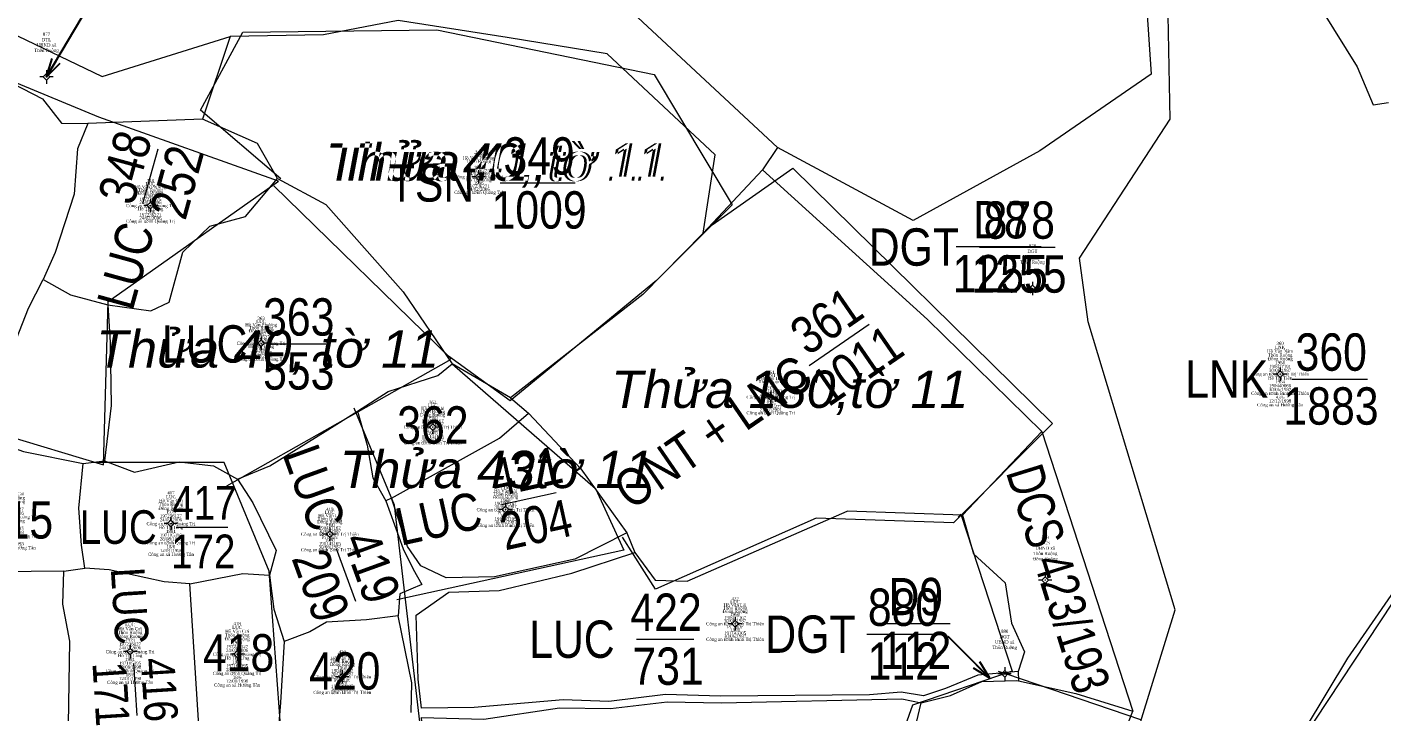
# Model space of a CAD drawing. Header units: metres. Extents: x 545779 to 547235, y 1841259 to 1843294.
# Drawn here: x 546664.7 to 546791.8, y 1842507.7 to 1842571.9 of the extents above; entities that cross this region are included whole.
import ezdxf
from ezdxf.enums import TextEntityAlignment as Align

# ---------------------------------------------------------------- set-up
doc = ezdxf.new("R2010")
doc.units = ezdxf.units.M
doc.header["$MEASUREMENT"] = 0
for name, color, linetype, lineweight in [('Level 1', 7, 'Continuous', 0), ('Level 10', 7, 'Continuous', 0), ('Level 11', 7, 'Continuous', 0), ('Level 13', 7, 'Continuous', 0), ('Level 14', 7, 'Continuous', 0), ('Level 15', 7, 'Continuous', 0), ('Level 18', 7, 'Continuous', 0), ('Level 23', 7, 'Continuous', 0), ('Level 31', 7, 'Continuous', 0), ('Level 55', 7, 'Continuous', 0)]:
    doc.layers.add(name, color=color, linetype=linetype, lineweight=lineweight)
doc.styles.add('Style-Vnariali', font='Vnariali.shx')
doc.styles.add('Style-vnarialNarrowI', font='vnarialNarrowI.shx')
doc.styles.add('Style-Vntimei', font='Vntimei.shx')
doc.dimstyles.get("Standard").update_dxf_attribs({"dimtxt": 0.18, "dimasz": 0.18, "dimexe": 0.18, "dimexo": 0.0625, "dimgap": 0.09, "dimtad": 0, "dimtih": 1, "dimtoh": 1, "dimdec": 4, "dimzin": 0, "dimdsep": 46, "dimtxsty": 'Standard', "dimcen": 0.09, "dimadec": 0, "dimazin": 0, "dimtfac": 1, "dimtdec": 4, "dimtofl": 0, "dimtmove": 0, "dimatfit": 3, "dimfxl": 1, "dimtolj": 1, "dimtzin": 0, "dimarcsym": 0})

# ---------------------------------------------------------------- blocks, each defined once
blk = doc.blocks.new('N_THUA_485')
at = {"layer": 'Level 13', "color": 230, "linetype": 'Continuous', "lineweight": 13, "flags": 128}
blk.add_lwpolyline([(-2.831153, -0.000864), (2.4891, 0.000123)], dxfattribs=at)
at = {"layer": 'Level 13', "color": 230, "linetype": 'Continuous', "lineweight": 0, "style": 'Style-vnarialNarrowI'}
blk.add_text('348', height=3.499986, rotation=0.000002, dxfattribs=at).set_placement((-0.00416, 0.781799), align=Align.CENTER)
blk.add_text('LUC ', height=3.499986, rotation=0.000002, dxfattribs=at).set_placement((-3.762984, -0.000646), align=Align.MIDDLE_RIGHT)
blk.add_text('252', height=3.499986, rotation=0.000002, dxfattribs=at).set_placement((-0.062037, -0.781508), align=Align.TOP_CENTER)
blk = doc.blocks.new('N_THUA_486')
at = {"layer": 'Level 13', "color": 230, "linetype": 'Continuous', "lineweight": 13, "flags": 128}
blk.add_lwpolyline([(-2.62, 0), (4.4, 0)], dxfattribs=at)
at = {"layer": 'Level 13', "color": 230, "linetype": 'Continuous', "lineweight": 0, "style": 'Style-vnarialNarrowI'}
blk.add_text('349', height=3.49998, dxfattribs=at).set_placement((1.03329, 0.78), align=Align.CENTER)
blk.add_text('TSN ', height=3.49998, dxfattribs=at).set_placement((-3.939324, -0.00001), align=Align.MIDDLE_RIGHT)
blk.add_text('1009', height=3.49998, dxfattribs=at).set_placement((1.028142, -0.78002), align=Align.TOP_CENTER)
blk = doc.blocks.new('N_THUA_501')
at = {"layer": 'Level 13', "color": 230, "linetype": 'Continuous', "lineweight": 13, "flags": 128}
blk.add_lwpolyline([(-2.61, 0), (4.47, 0)], dxfattribs=at)
at = {"layer": 'Level 13', "color": 230, "linetype": 'Continuous', "lineweight": 0, "style": 'Style-vnarialNarrowI'}
blk.add_text('360', height=3.49998, dxfattribs=at).set_placement((1.064692, 0.78), align=Align.CENTER)
blk.add_text('LNK ', height=3.49998, dxfattribs=at).set_placement((-3.719752, -0.00001), align=Align.MIDDLE_RIGHT)
blk.add_text('1883', height=3.49998, dxfattribs=at).set_placement((1.044337, -0.78002), align=Align.TOP_CENTER)
blk = doc.blocks.new('N_THUA_503')
at = {"layer": 'Level 13', "color": 230, "linetype": 'Continuous', "lineweight": 0, "style": 'Style-vnarialNarrowI'}
blk.add_text('362', height=3.49998, dxfattribs=at).set_placement((0.117816, -0.00001), align=Align.MIDDLE_CENTER)
blk = doc.blocks.new('N_THUA_504')
at = {"layer": 'Level 13', "color": 230, "linetype": 'Continuous', "lineweight": 13, "flags": 128}
blk.add_lwpolyline([(-2.84, 0), (2.48, 0)], dxfattribs=at)
at = {"layer": 'Level 13', "color": 230, "linetype": 'Continuous', "lineweight": 0, "style": 'Style-vnarialNarrowI'}
blk.add_text('363', height=3.49998, dxfattribs=at).set_placement((-0.070515, 0.78), align=Align.CENTER)
blk.add_text('LUC ', height=3.49998, dxfattribs=at).set_placement((-3.771418, -0.00001), align=Align.MIDDLE_RIGHT)
blk.add_text('553', height=3.49998, dxfattribs=at).set_placement((-0.070515, -0.78002), align=Align.TOP_CENTER)
blk = doc.blocks.new('N_THUA_577')
at = {"layer": 'Level 13', "color": 230, "linetype": 'Continuous', "lineweight": 0, "style": 'Style-vnarialNarrowI'}
blk.add_text('415', height=3.49998, dxfattribs=at).set_placement((0.138831, -0.00001), align=Align.MIDDLE_CENTER)
blk = doc.blocks.new('N_THUA_578')
at = {"layer": 'Level 13', "color": 230, "linetype": 'Continuous', "lineweight": 13, "flags": 128}
blk.add_lwpolyline([(-2.872857, -0.010092), (2.571365, -0.004504)], dxfattribs=at)
at = {"layer": 'Level 13', "color": 230, "linetype": 'Continuous', "lineweight": 0, "style": 'Style-vnarialNarrowI'}
blk.add_text('416', height=3.499923, rotation=359.999989, dxfattribs=at).set_placement((0.01574, 0.775093), align=Align.CENTER)
blk.add_text('LUC ', height=3.499923, rotation=359.999989, dxfattribs=at).set_placement((-3.768909, -0.006591), align=Align.MIDDLE_RIGHT)
blk.add_text('171', height=3.499923, rotation=359.999989, dxfattribs=at).set_placement((0.159572, -0.781047), align=Align.TOP_CENTER)
blk = doc.blocks.new('N_THUA_579')
at = {"layer": 'Level 13', "color": 230, "linetype": 'Continuous', "lineweight": 13, "flags": 128}
blk.add_lwpolyline([(-2.844447, 0), (2.544447, 0)], dxfattribs=at)
at = {"layer": 'Level 13', "color": 230, "linetype": 'Continuous', "lineweight": 0, "style": 'Style-vnarialNarrowI'}
blk.add_text('417', height=3.499937, dxfattribs=at).set_placement((0.089226, 0.78889), align=Align.CENTER)
blk.add_text('LUC ', height=3.499937, dxfattribs=at).set_placement((-3.769311, 0.005522), align=Align.MIDDLE_RIGHT)
blk.add_text('172', height=3.499937, dxfattribs=at).set_placement((-0.028896, -0.777845), align=Align.TOP_CENTER)
blk = doc.blocks.new('N_THUA_581')
at = {"layer": 'Level 13', "color": 230, "linetype": 'Continuous', "lineweight": 0, "style": 'Style-vnarialNarrowI'}
blk.add_text('418', height=3.49998, dxfattribs=at).set_placement((0.168231, -0.00001), align=Align.MIDDLE_CENTER)
blk = doc.blocks.new('N_THUA_582')
at = {"layer": 'Level 13', "color": 230, "linetype": 'Continuous', "lineweight": 13, "flags": 128}
blk.add_lwpolyline([(-2.83733, 0.008726), (2.416978, 0.005572)], dxfattribs=at)
at = {"layer": 'Level 13', "color": 230, "linetype": 'Continuous', "lineweight": 0, "style": 'Style-vnarialNarrowI'}
blk.add_text('419', height=3.499924, rotation=0.000076, dxfattribs=at).set_placement((-0.067245, 0.788409), align=Align.CENTER)
blk.add_text('LUC ', height=3.499924, rotation=0.000076, dxfattribs=at).set_placement((-3.769497, 0.000531), align=Align.MIDDLE_RIGHT)
blk.add_text('209', height=3.499924, rotation=0.000076, dxfattribs=at).set_placement((-0.065379, -0.776305), align=Align.TOP_CENTER)
blk = doc.blocks.new('N_THUA_584')
at = {"layer": 'Level 13', "color": 230, "linetype": 'Continuous', "lineweight": 0, "style": 'Style-vnarialNarrowI'}
blk.add_text('420', height=3.49998, dxfattribs=at).set_placement((0.134692, -0.00001), align=Align.MIDDLE_CENTER)
blk = doc.blocks.new('N_THUA_585')
at = {"layer": 'Level 13', "color": 230, "linetype": 'Continuous', "lineweight": 13, "flags": 128}
blk.add_lwpolyline([(-2.848288, -0.005382), (2.40684, 0.000545)], dxfattribs=at)
at = {"layer": 'Level 13', "color": 230, "linetype": 'Continuous', "lineweight": 0, "style": 'Style-vnarialNarrowI'}
blk.add_text('421', height=3.499974, rotation=359.99998, dxfattribs=at).set_placement((0.082715, 0.77606), align=Align.CENTER)
blk.add_text('LUC ', height=3.499974, rotation=359.99998, dxfattribs=at).set_placement((-3.776596, -0.00137), align=Align.MIDDLE_RIGHT)
blk.add_text('204', height=3.499974, rotation=359.99998, dxfattribs=at).set_placement((-0.110108, -0.786174), align=Align.TOP_CENTER)
blk = doc.blocks.new('N_THUA_586')
at = {"layer": 'Level 13', "color": 230, "linetype": 'Continuous', "lineweight": 13, "flags": 128}
blk.add_lwpolyline([(-2.87, 0), (2.51, 0)], dxfattribs=at)
at = {"layer": 'Level 13', "color": 230, "linetype": 'Continuous', "lineweight": 0, "style": 'Style-vnarialNarrowI'}
blk.add_text('422', height=3.49998, dxfattribs=at).set_placement((-0.082184, 0.77), align=Align.CENTER)
blk.add_text('LUC ', height=3.49998, dxfattribs=at).set_placement((-3.791418, -0.01001), align=Align.MIDDLE_RIGHT)
blk.add_text('731', height=3.49998, dxfattribs=at).set_placement((0.104692, -0.79002), align=Align.TOP_CENTER)
blk = doc.blocks.new('N_THUA_587')
at = {"layer": 'Level 13', "color": 230, "linetype": 'Continuous', "lineweight": 0, "style": 'Style-vnarialNarrowI', "width": 0.914285}
blk.add_text('DCS 423/193', height=3.499982, rotation=359.99991, dxfattribs=at).set_placement((0.091861, 0.011248), align=Align.MIDDLE_CENTER)
blk = doc.blocks.new('TerminatorOpen_0.5')
at = {"color": 0, "linetype": 'ByBlock', "lineweight": -2}
for q in [(-1, 0.25), (-1, 0), (-1, -0.25)]:
    blk.add_line((0, 0), q, dxfattribs=at)
blk = doc.blocks.new('N_THUA_1133')
at = {"layer": 'Level 13', "color": 230, "linetype": 'Continuous', "lineweight": 13, "flags": 128}
blk.add_lwpolyline([(-2.61, 0), (4.49, 0)], dxfattribs=at)
at = {"layer": 'Level 13', "color": 230, "linetype": 'Continuous', "lineweight": 0, "style": 'Style-vnarialNarrowI'}
blk.add_text('878', height=3.49998, dxfattribs=at).set_placement((1.108231, 0.78), align=Align.CENTER)
blk.add_text('DGT ', height=3.49998, dxfattribs=at).set_placement((-3.429562, -0.00001), align=Align.MIDDLE_RIGHT)
blk.add_text('1255', height=3.49998, dxfattribs=at).set_placement((1.083684, -0.78002), align=Align.TOP_CENTER)
blk = doc.blocks.new('N_THUA_1135')
at = {"layer": 'Level 13', "color": 230, "linetype": 'Continuous', "lineweight": 13, "flags": 128}
blk.add_lwpolyline([(0, 0), (6.64, 0)], dxfattribs=at)
at = {"layer": 'Level 13', "color": 230, "linetype": 'Continuous', "lineweight": 0, "style": 'Style-vnarialNarrowI'}
blk.add_text('880', height=3.49998, dxfattribs=at).set_placement((3.444692, 0.77), align=Align.CENTER)
blk.add_text('880', height=3.49998, dxfattribs=at).set_placement((3.444692, 0.77), align=Align.CENTER)
blk.add_text('DGT ', height=3.49998, dxfattribs=at).set_placement((0.060438, -0.01001), align=Align.MIDDLE_RIGHT)
blk.add_text('112', height=3.49998, dxfattribs=at).set_placement((3.427816, -0.79002), align=Align.TOP_CENTER)
blk = doc.blocks.new('CENTRD')
at = {"layer": 'Level 11', "linetype": 'Continuous', "lineweight": 0}
h = blk.add_hatch(color=3, dxfattribs=at)
edge = h.paths.add_edge_path()
edge.add_arc((-0.0025, 0), 1.500056, 0, 360)
at = {"layer": 'Level 11', "color": 3, "linetype": 'Continuous', "lineweight": 0}
for p, q in [((-6.200231, 0), (-12.600469, 0)), ((0, 6.200231), (-6.200231, 0)), ((-6.200231, 0), (0, -6.200231)), ((0, 12.600469), (0, 6.200231)), ((6.200231, 0), (0, 6.200231)), ((0, -6.200231), (6.200231, 0)), ((12.400462, 0), (6.200231, 0)), ((0, -6.200231), (0, -12.600469))]:
    blk.add_line(p, q, dxfattribs=at)

msp = doc.modelspace()

# ---------------------------------------------------------------- linework, layer by layer
at = {"layer": 'Level 1', "color": 1, "linetype": 'Continuous', "lineweight": 0}
for p, q in [((546680.99, 1842564.12), (546684.98, 1842571.44)), ((546684.98, 1842571.44), (546703.15, 1842571.66)), ((546703.15, 1842571.66), (546723.54, 1842567.45)), ((546723.54, 1842567.45), (546730.86, 1842555.25)), ((546688.52, 1842557.69), (546680.99, 1842564.12)), ((546728.99, 1842553.36), (546736.53, 1842558.68)), ((546736.53, 1842558.68), (546760.91, 1842534.73)), ((546730.86, 1842555.25), (546723.77, 1842548.15)), ((546723.77, 1842548.15), (546710.02, 1842536.84)), ((546710.02, 1842536.84), (546704.26, 1842541.05)), ((546704.6, 1842540.34), (546718.03, 1842528.62)), ((546699.19, 1842527.07), (546695.42, 1842536.17)), ((546760.91, 1842534.73), (546751.6, 1842525.41)), ((546718.03, 1842528.62), (546720.69, 1842522.85)), ((546702.51, 1842498.69), (546699.19, 1842527.07)), ((546738.74, 1842525.86), (546723.67, 1842519.2)), ((546751.6, 1842525.41), (546738.74, 1842525.86)), ((546752.04, 1842525.94), (546752.31, 1842526.21)), ((546752.31, 1842526.21), (546757.12, 1842511.51)), ((546723.67, 1842519.2), (546720.57, 1842524.08)), ((546720.69, 1842522.85), (546699.41, 1842518.2)), ((546757.12, 1842511.51), (546747.77, 1842508.3)), ((546755.79, 1842511.51), (546756.59, 1842511.24)), ((546755.79, 1842511.51), (546756.59, 1842511.24)), ((546756.32, 1842511.24), (546756.59, 1842511.24)), ((546756.59, 1842511.24), (546769.14, 1842506.96)), ((546747.77, 1842508.3), (546740.03, 1842486.93))]:
    msp.add_line(p, q, dxfattribs=at)
at = {"layer": 'Level 10', "color": 7, "linetype": 'Continuous', "lineweight": 0, "flags": 128}
for points in [[(546765.52, 1842636.96), (546772.46, 1842612.63), (546768.72, 1842604.3), (546776.48, 1842577.58), (546769.74, 1842573.51), (546770.14, 1842567.5), (546759.72, 1842560.31), (546747.83, 1842553.77), (546735.12, 1842560.61)], [(546715.5, 1842598.3), (546711.15, 1842582.94), (546735.12, 1842560.61)], [(546768.5, 1842504.58), (546772.41, 1842517.25), (546764.23, 1842544.27), (546763.42, 1842550.24), (546771.92, 1842563.27), (546771.73, 1842573.01), (546777.13, 1842576.08), (546781.17, 1842579.43)], [(546786.23, 1842573.41), (546789.46, 1842568.18), (546790.97, 1842564.61), (546792.4, 1842564.82)], [(546670.44, 1842562.86), (546669.45, 1842560.5), (546669.14, 1842556.24), (546667.36, 1842550.78), (546666.24, 1842548.23)], [(546735.12, 1842560.61), (546733.69, 1842558.53)], [(546630.91, 1842559.19), (546634.58, 1842555.02), (546640.65, 1842547.38), (546643.49, 1842544.65), (546644.64, 1842544.52), (546648.14, 1842546.24), (546650.37, 1842547.05), (546651.63, 1842546.57), (546653.98, 1842544.75), (546662.2, 1842540.84), (546663.47, 1842541.96), (546664.88, 1842545.55), (546666.24, 1842548.23)], [(546733.69, 1842558.53), (546728.14, 1842552.57)], [(546733.69, 1842558.53), (546749.16, 1842544.47), (546759.89, 1842533.99)], [(546672.31, 1842545.85), (546676.34, 1842545.3), (546678.05, 1842546.1), (546679.34, 1842550.79), (546681.87, 1842553.25), (546685.23, 1842554.14), (546688.21, 1842557.7)], [(546666.24, 1842548.23), (546668.8, 1842546.81), (546672.31, 1842545.85)], [(546672.31, 1842545.85), (546672.51, 1842542.33), (546672.62, 1842536.41), (546671.99, 1842531.22)], [(546695.71, 1842535.9), (546698.58, 1842537.72), (546703.24, 1842539.23), (546704.6, 1842540.34)], [(546806.22, 1842538.25), (546788.57, 1842512.73), (546780.63, 1842499.54)], [(546710.06, 1842537.15), (546711.76, 1842535.71)], [(546684.48, 1842529.51), (546687.51, 1842530.77), (546692.68, 1842533.99), (546695.71, 1842535.9)], [(546695.71, 1842535.9), (546696.64, 1842532.69), (546697.17, 1842529.63), (546698.38, 1842527.47)], [(546698.92, 1842527.73), (546709.02, 1842533.35), (546711.76, 1842535.71)], [(546711.76, 1842535.71), (546716.66, 1842530.48)], [(546752.44, 1842526.12), (546759.89, 1842533.99)], [(546759.89, 1842533.99), (546768.43, 1842507.74)], [(546662.46, 1842532.8), (546664.41, 1842532.09), (546670, 1842530.97)], [(546670.16, 1842521.15), (546669.82, 1842523.33), (546669.6, 1842526.79), (546670, 1842530.97)], [(546670, 1842530.97), (546671.99, 1842531.22)], [(546671.99, 1842531.22), (546674.8, 1842530.16), (546678.98, 1842531.14), (546682.21, 1842530.77), (546684.48, 1842529.51)], [(546716.66, 1842530.48), (546720.98, 1842524.49)], [(546684.48, 1842529.51), (546685.89, 1842527.28), (546688.09, 1842522.83), (546687.45, 1842520.5)], [(546698.92, 1842527.73), (546698.38, 1842527.47)], [(546720.98, 1842524.49), (546716.09, 1842522.02), (546708.58, 1842520.36), (546704.02, 1842520.24), (546701.65, 1842521.39), (546700.42, 1842523.2), (546698.92, 1842527.73)], [(546698.38, 1842527.47), (546700.01, 1842522.98), (546700.95, 1842521.06), (546701.76, 1842519.64), (546699.7, 1842518.75), (546699.53, 1842516.68)], [(546721.73, 1842522.62), (546723.63, 1842520.02), (546726.62, 1842519.94), (546741.65, 1842526.5)], [(546752.44, 1842526.12), (546741.65, 1842526.5)], [(546752.44, 1842526.12), (546753.49, 1842522.51), (546756.46, 1842519.78), (546757.06, 1842515.99), (546758.27, 1842513.3), (546757.67, 1842511.46)], [(546720.98, 1842524.49), (546721.73, 1842522.62)], [(546757.67, 1842511.46), (546753.88, 1842511.13), (546750.85, 1842509.88), (546748.79, 1842509.19), (546746.71, 1842509.52), (546743.73, 1842509.29), (546729.75, 1842509.17), (546724.59, 1842509.32), (546719.28, 1842508.67), (546715.01, 1842508.82), (546706.66, 1842508.09), (546701.73, 1842508.04), (546701.41, 1842510.74), (546701.23, 1842516.76), (546704.28, 1842518.91), (546709, 1842519.07), (546715.82, 1842520.69), (546721.73, 1842522.62)], [(546668.18, 1842520.89), (546659, 1842520.8), (546657.29, 1842521.79), (546654.71, 1842522.15)], [(546668.62, 1842506.49), (546668.74, 1842514.3), (546668.07, 1842517.78), (546668.18, 1842520.89)], [(546668.18, 1842520.89), (546670.16, 1842521.15)], [(546680.01, 1842519.7), (546677.6, 1842519.88), (546672.42, 1842521), (546670.16, 1842521.15)], [(546680.01, 1842519.7), (546684.96, 1842520.67), (546687.45, 1842520.5)], [(546687.45, 1842520.5), (546687.88, 1842517.31), (546688.83, 1842514.28)], [(546680.87, 1842505.91), (546680.01, 1842519.7)], [(546699.53, 1842516.68), (546696.55, 1842516.32), (546692.8, 1842516.1), (546691.24, 1842515.2), (546688.83, 1842514.28)], [(546700.76, 1842507.62), (546700.8, 1842510.4), (546699.53, 1842516.68)], [(546688.83, 1842514.28), (546688.51, 1842508.56), (546688.27, 1842505.83)], [(546757.67, 1842511.46), (546757.72, 1842510.58)], [(546748.57, 1842508.52), (546751.32, 1842509.23), (546754.28, 1842510.52), (546757.55, 1842510.62), (546757.72, 1842510.58)], [(546757.72, 1842510.58), (546763.07, 1842509.42), (546768.43, 1842507.74)], [(546703.57, 1842497.73), (546701.9, 1842504.6), (546701.73, 1842507.17), (546707.57, 1842507.01), (546714.66, 1842508.05), (546719.43, 1842508), (546724.77, 1842508.62), (546729.85, 1842508.54), (546746.78, 1842508.9), (546748.57, 1842508.52)], [(546740.18, 1842487.27), (546743.09, 1842487.66), (546744.55, 1842489.89), (546745.62, 1842495.99), (546748.57, 1842508.52)], [(546750.47, 1842475.71), (546752.39, 1842476.07), (546755.55, 1842483.12), (546765.34, 1842499.81), (546768.43, 1842507.74)]]:
    msp.add_lwpolyline(points, dxfattribs=at)
at = {"layer": 'Level 13', "color": 230, "linetype": 'Continuous', "lineweight": 13, "flags": 128}
msp.add_lwpolyline([(546738.09, 1842540.17), (546743.7, 1842544.03)], dxfattribs=at)
at = {"layer": 'Level 14', "color": 2, "linetype": 'Continuous', "lineweight": 13, "flags": 128}
for points in [[(546751.85, 1842551.32), (546759.84, 1842551.32)], [(546745.12, 1842515.97), (546751.29, 1842515.97)]]:
    msp.add_lwpolyline(points, dxfattribs=at)
at = {"layer": 'Level 18', "color": 1, "linetype": 'Continuous', "lineweight": 0}
for p, q in [((546671.45, 1842563.46), (546659.71, 1842568.33)), ((546688.3, 1842557.47), (546671.45, 1842563.46)), ((546672.34, 1842546.16), (546688.3, 1842557.47)), ((546687.86, 1842557.02), (546704.48, 1842540.83)), ((546671.9, 1842530.85), (546672.34, 1842546.16)), ((546704.26, 1842540.61), (546683.43, 1842528.86)), ((546704.48, 1842540.83), (546704.26, 1842540.61)), ((546662.37, 1842533.74), (546671.9, 1842530.85)), ((546683.2, 1842531.07), (546670.79, 1842531.07)), ((546687.42, 1842520.87), (546683.2, 1842531.07)), ((546688.52, 1842506.01), (546687.42, 1842520.87))]:
    msp.add_line(p, q, dxfattribs=at)
at = {"layer": 'Level 23', "color": 12, "linetype": 'Continuous', "lineweight": 0, "flags": 128}
for points in [[(546765.52, 1842636.96), (546772.46, 1842612.63), (546768.72, 1842604.3), (546776.48, 1842577.58), (546769.74, 1842573.51), (546770.14, 1842567.5), (546759.72, 1842560.31), (546747.83, 1842553.77), (546735.12, 1842560.61)], [(546768.5, 1842504.58), (546772.41, 1842517.25), (546764.23, 1842544.27), (546763.42, 1842550.24), (546771.92, 1842563.27), (546771.73, 1842573.01), (546777.13, 1842576.08), (546781.17, 1842579.43)], [(546735.12, 1842560.61), (546733.69, 1842558.53)], [(546733.69, 1842558.53), (546749.16, 1842544.47), (546759.89, 1842533.99)], [(546759.89, 1842533.99), (546768.43, 1842507.74)], [(546720.98, 1842524.49), (546716.09, 1842522.02), (546708.58, 1842520.36), (546704.02, 1842520.24), (546701.65, 1842521.39), (546700.42, 1842523.2), (546698.92, 1842527.73)], [(546698.38, 1842527.47), (546700.01, 1842522.98), (546700.95, 1842521.06), (546701.76, 1842519.64), (546699.7, 1842518.75), (546699.53, 1842516.68)], [(546720.98, 1842524.49), (546721.73, 1842522.62)], [(546757.67, 1842511.46), (546753.88, 1842511.13), (546750.85, 1842509.88), (546748.79, 1842509.19), (546746.71, 1842509.52), (546743.73, 1842509.29), (546729.75, 1842509.17), (546724.59, 1842509.32), (546719.28, 1842508.67), (546715.01, 1842508.82), (546706.66, 1842508.09), (546701.73, 1842508.04), (546701.41, 1842510.74), (546701.23, 1842516.76), (546704.28, 1842518.91), (546709, 1842519.07), (546715.82, 1842520.69), (546721.73, 1842522.62)], [(546700.76, 1842507.62), (546700.8, 1842510.4), (546699.53, 1842516.68)], [(546757.67, 1842511.46), (546757.72, 1842510.58)], [(546748.57, 1842508.52), (546751.32, 1842509.23), (546754.28, 1842510.52), (546757.55, 1842510.62), (546757.72, 1842510.58)], [(546703.57, 1842497.73), (546701.9, 1842504.6), (546701.73, 1842507.17), (546707.57, 1842507.01), (546714.66, 1842508.05), (546719.43, 1842508), (546724.77, 1842508.62), (546729.85, 1842508.54), (546746.78, 1842508.9), (546748.57, 1842508.52)], [(546750.47, 1842475.71), (546752.39, 1842476.07), (546755.55, 1842483.12), (546765.34, 1842499.81), (546768.43, 1842507.74)]]:
    msp.add_lwpolyline(points, dxfattribs=at)
at = {"layer": 'Level 31', "color": 4, "linetype": 'Continuous', "lineweight": 0, "flags": 128}
for points in [[(546673.04, 1842636.12), (546671.15, 1842630.75), (546670.47, 1842627.01), (546667.28, 1842623.36), (546662.05, 1842619.47), (546662.09, 1842615.96), (546661.24, 1842608.37), (546661.06, 1842602.94), (546663.39, 1842584.72), (546663.05, 1842571.45), (546671.76, 1842567.26), (546683.78, 1842571.02)], [(546728.14, 1842552.57), (546729.27, 1842559.94), (546719.14, 1842569.41), (546709.75, 1842570.93), (546699.53, 1842572.53), (546692.53, 1842571.17), (546683.78, 1842571.02)], [(546683.78, 1842571.02), (546681.17, 1842563.28)], [(546659.99, 1842567.55), (546662.36, 1842567.15), (546666.19, 1842565.18), (546667.97, 1842562.91), (546670.44, 1842562.86)], [(546681.17, 1842563.28), (546670.44, 1842562.86)], [(546688.21, 1842557.7), (546686.35, 1842560.98), (546681.17, 1842563.28)], [(546688.21, 1842557.7), (546692.74, 1842555.27), (546699.99, 1842547.07), (546704.6, 1842540.34)], [(546728.14, 1842552.57), (546722.48, 1842546.84), (546710.06, 1842537.15)], [(546710.06, 1842537.15), (546704.6, 1842540.34)]]:
    msp.add_lwpolyline(points, dxfattribs=at)
at = {"layer": 'Level 55', "color": 1, "linetype": 'Continuous', "lineweight": 0, "flags": 128}
msp.add_lwpolyline([(546806.22, 1842538.25), (546780.63, 1842499.54), (546788.69, 1842486.46), (546803.7, 1842469.61), (546821.96, 1842488.9), (546819.73, 1842521.99), (546805.12, 1842538.43)], dxfattribs=at)

# ---------------------------------------------------------------- block references
at = {"layer": 'Level 11', "color": 3, "linetype": 'Continuous', "lineweight": 0, "xscale": 0.049998, "yscale": 0.049998, "zscale": 0.049998}
for p in [(546666.55, 1842567.23), (546707.08, 1842557.87), (546676.3, 1842555.17), (546759.02, 1842547.38), (546686.68, 1842542.25), (546782.24, 1842539.36), (546734.48, 1842537.2), (546702.77, 1842534.39), (546709.6, 1842526.65), (546678.22, 1842525.34), (546693.12, 1842524.35), (546760.21, 1842520.04), (546731.13, 1842515.95), (546674.39, 1842513.33), (546684.43, 1842513.09), (546694.29, 1842510.97), (546756.41, 1842511.24)]:
    msp.add_blockref('CENTRD', p, dxfattribs=at)
at = {"layer": 'Level 13', "color": 230, "linetype": 'Continuous', "lineweight": 0}
for name, p, xscale, yscale, zscale, rotation in [('N_THUA_485', (546676.35, 1842558.1), 0.999998, 0.999998, 0.999998, 74.620906), ('N_THUA_582', (546694.69, 1842520.35), 0.999999, 0.999999, 0.999999, 289.952288), ('N_THUA_585', (546712.01, 1842527.75), 1.000002, 1.000002, 1.000002, 12.464187), ('N_THUA_578', (546674.88, 1842509.64), 0.900003, 0.900003, 0.900003, 273.568586)]:
    msp.add_blockref(name, p, dxfattribs=dict(at, xscale=xscale, yscale=yscale, zscale=zscale, rotation=rotation))
for name, p in [('N_THUA_486', (546711.72, 1842557.29)), ('N_THUA_1133', (546756.67, 1842551.28)), ('N_THUA_504', (546690.28, 1842542.19)), ('N_THUA_501', (546785.97, 1842538.9)), ('N_THUA_503', (546702.67, 1842534.59)), ('N_THUA_577', (546663.69, 1842525.69)), ('N_THUA_586', (546724.74, 1842514.51)), ('N_THUA_1135', (546743.48, 1842514.98)), ('N_THUA_581', (546684.4, 1842513.22)), ('N_THUA_584', (546694.39, 1842511.52))]:
    msp.add_blockref(name, p, dxfattribs=at)
at = {"layer": 'Level 13', "color": 230, "linetype": 'Continuous', "lineweight": 0, "rotation": 287.261265}
msp.add_blockref('N_THUA_587', (546761.4, 1842520.26), dxfattribs=at)
at = {"layer": 'Level 13', "color": 230, "linetype": 'Continuous', "lineweight": 0, "xscale": 0.899999, "yscale": 0.899999, "zscale": 0.899999}
msp.add_blockref('N_THUA_579', (546681.28, 1842525.01), dxfattribs=at)

# ---------------------------------------------------------------- texts
at = {"layer": 'Level 13', "color": 230, "linetype": 'Continuous', "lineweight": 0, "style": 'Style-vnarialNarrowI'}
msp.add_text('361', height=3.5, rotation=34.5612, dxfattribs=at).set_placement((546740.69, 1842542.92), align=Align.CENTER)
msp.add_text('1011', height=3.5, rotation=34.5612, dxfattribs=at).set_placement((546741.57, 1842541.63), align=Align.TOP_CENTER)
msp.add_text('ONT + LNC', height=3.5, rotation=34.5612, dxfattribs=at).set_placement((546737.72, 1842539.92), align=Align.MIDDLE_RIGHT)
at = {"layer": 'Level 14', "color": 2, "linetype": 'Continuous', "lineweight": 0, "style": 'Style-vnarialNarrowI'}
for s, p in [('D8', (546756.02, 1842552.09)), ('D9', (546748.08, 1842516.75))]:
    msp.add_text(s, height=3.5, dxfattribs=at).set_placement(p, align=Align.CENTER)
for s, p in [('1255', (546755.99, 1842550.53)), ('112', (546748.06, 1842515.19))]:
    msp.add_text(s, height=3.5, dxfattribs=at).set_placement(p, align=Align.TOP_CENTER)
at = {"layer": 'Level 15', "color": 3, "linetype": 'Continuous', "lineweight": 0, "char_height": 0.3, "attachment_point": 5, "style": 'Style-Vntimei'}
for s, insert in [('877\\PDTL\\PUBND x·\\PTh«n Ruéng\\P \\P \\P \\P \\P \\P \\P \\P \\P \\P \\P \\P \\P \\P', (546666.55, 1842567.18)), ('878\\PDGT\\PUBND x·\\PTh«n Ruéng\\P \\P \\P \\P \\P \\P \\P \\P \\P \\P \\P \\P \\P \\P', (546759.02, 1842547.33)), ('423\\PDCS\\PUBND x·\\PTh«n Ruéng\\P§ång Ruéng\\P \\P \\P \\P \\P \\P \\P \\P \\P \\P \\P \\P \\P', (546760.21, 1842519.99)), ('880\\PDGT\\PUBND x·\\PTh«n Ruéng\\P \\P \\P \\P \\P \\P \\P \\P \\P \\P \\P \\P \\P \\P', (546756.41, 1842511.19))]:
    msp.add_mtext(s, dxfattribs=dict(at, insert=insert))
for s, insert, line_spacing_factor in [('349\\PTSN\\PHå V¨n Ph\xad¬ng\\PTh«n Ruéng\\P \\P1982\\P197236275\\P24/02/2006\\PC«ng an t∅nh Qu¶ng TrÞ\\PHå ThÞ §¼ng\\P1986\\P197236271\\P24/02/2006\\PC«ng an t∅nh Qu¶ng TrÞ\\P \\P \\P \\P', (546707.08, 1842557.82), 0.585), ('348\\PLUC\\PHå V¨n Ph\xad¬ng\\PTh«n Ruéng\\P§ång Ruéng\\P1982\\P197236275\\P24/02/2006\\PC«ng an t∅nh Qu¶ng TrÞ\\PHå ThÞ §¼ng\\P1986\\P197236271\\P24/02/2006\\PC«ng an t∅nh Qu¶ng TrÞ\\P \\P \\P \\P', (546676.3, 1842555.12), 0.585), ('363\\PLUC\\PHå V¨n Ph\xad¬ng\\PTh«n Ruéng\\P§ång Ruéng\\P1982\\P197236275\\P24/02/2006\\PC«ng an t∅nh Qu¶ng TrÞ\\PHå ThÞ §¼ng\\P1986\\P197236271\\P24/02/2006\\PC«ng an t∅nh Qu¶ng TrÞ\\P \\P \\P \\P', (546686.68, 1842542.2), 0.585), ('360\\PLNK\\PHå V¨n N©m\\PTh«n Ruéng\\P§ång Ruéng\\P1958\\P190457191\\P30/06/1987\\PC«ng an t∅nh B×nh TrÞ Thiªn\\PHå ThÞ Tiªn\\P1964\\P190440668\\P30/06/1987\\PC«ng an t∅nh B×nh TrÞ Thiªn\\P43/6\\P12/12/1998\\PC«ng an x· H\xadíng T©n\\P', (546782.24, 1842539.31), 0.72), ('361\\PONT\\PHå V¨n HÊt\\PTh«n Ruéng\\P \\P1978\\P197121870\\P21/09/1999\\PC«ng an t∅nh Qu¶ng TrÞ\\PHå ThÞ P\xadn\\P1985\\P197156277\\P21/07/2001\\PC«ng an t∅nh Qu¶ng TrÞ\\P \\P \\P \\P', (546734.48, 1842537.15), 0.585), ('362\\PLUC\\PHå V¨n Lµi\\PTh«n Ruéng\\P§ång Ruéng\\P1960\\P190457167\\P30/06/1987\\PC«ng an t∅nh B×nh TrÞ Thiªn\\PPÝ Nhøc\\P1970\\P191143105\\P30/06/1987\\PC«ng an t∅nh B×nh TrÞ Thiªn\\P \\P \\P \\P', (546702.77, 1842534.34), 0.585), ('415\\PLUC\\PHå V¨n C¬i\\PTh«n Ruéng\\P§ång Ruéng\\P1979\\P197236127\\P24/02/2006\\PC«ng an t∅nh Qu¶ng TrÞ\\PHå ThÞ Ling\\P1981\\P197105395\\P28/08/1998\\PC«ng an t∅nh Qu¶ng TrÞ\\P18/6\\P12/01/1998\\PC«ng an x· H\xadíng T©n\\P', (546663.38, 1842525.92), 0.72), ('421\\PLUC\\PHå V¨n Lµi\\PTh«n Ruéng\\P§ång Ruéng\\P1960\\P190457167\\P30/06/1987\\PC«ng an t∅nh B×nh TrÞ Thiªn\\PPÝ Nhøc\\P1970\\P191143105\\P30/06/1987\\PC«ng an t∅nh B×nh TrÞ Thiªn\\P \\P \\P \\P', (546709.6, 1842526.6), 0.585), ('417\\PLUC\\PHå V¨n C¬i\\PTh«n Ruéng\\P§ång Ruéng\\P1979\\P197236127\\P24/02/2006\\PC«ng an t∅nh Qu¶ng TrÞ\\PHå ThÞ Ling\\P1981\\P197105395\\P28/08/1998\\PC«ng an t∅nh Qu¶ng TrÞ\\P18/6\\P12/01/1998\\PC«ng an x· H\xadíng T©n\\P', (546678.22, 1842525.29), 0.72), ('419\\PLUC\\PHå V¨n Lµi\\PTh«n Ruéng\\P§ång Ruéng\\P1960\\P190457167\\P30/06/1987\\PC«ng an t∅nh B×nh TrÞ Thiªn\\PPÝ Nhøc\\P1970\\P191143105\\P30/06/1987\\PC«ng an t∅nh B×nh TrÞ Thiªn\\P \\P \\P \\P', (546693.12, 1842524.3), 0.585), ('422\\PLUC\\PHå V¨n Lµi\\PTh«n Ruéng\\P§ång Ruéng\\P1960\\P190457167\\P30/06/1987\\PC«ng an t∅nh B×nh TrÞ Thiªn\\PPÝ Nhøc\\P1970\\P191143105\\P30/06/1987\\PC«ng an t∅nh B×nh TrÞ Thiªn\\P \\P \\P \\P', (546731.13, 1842515.9), 0.585), ('416\\PLUC\\PHå V¨n C¬i\\PTh«n Ruéng\\P§ång Ruéng\\P1979\\P197236127\\P24/02/2006\\PC«ng an t∅nh Qu¶ng TrÞ\\PHå ThÞ Ling\\P1981\\P197105395\\P28/08/1998\\PC«ng an t∅nh Qu¶ng TrÞ\\P18/6\\P12/01/1998\\PC«ng an x· H\xadíng T©n\\P', (546674.39, 1842513.28), 0.72), ('418\\PLUC\\PHå V¨n C¬i\\PTh«n Ruéng\\P§ång Ruéng\\P1979\\P197236127\\P24/02/2006\\PC«ng an t∅nh Qu¶ng TrÞ\\PHå ThÞ Ling\\P1981\\P197105395\\P28/08/1998\\PC«ng an t∅nh Qu¶ng TrÞ\\P18/6\\P12/01/1998\\PC«ng an x· H\xadíng T©n\\P', (546684.43, 1842513.04), 0.72), ('420\\PLUC\\PHå V¨n Lµi\\PTh«n Ruéng\\P§ång Ruéng\\P1960\\P190457167\\P30/06/1987\\PC«ng an t∅nh B×nh TrÞ Thiªn\\PPÝ Nhøc\\P1970\\P191143105\\P30/06/1987\\PC«ng an t∅nh B×nh TrÞ Thiªn\\P \\P \\P \\P', (546694.29, 1842510.92), 0.585)]:
    msp.add_mtext(s, dxfattribs=dict(at, insert=insert, line_spacing_factor=line_spacing_factor))
at = {"layer": 'Level 18', "color": 1, "linetype": 'Continuous', "lineweight": 0, "style": 'Style-Vnariali'}
for s, p in [('Thöa 40, tê 11', (546708.79, 1842559.24)), ('Thöa 41,tê 11', (546709.22, 1842559.24)), ('Thöa 40, tê 11', (546687.29, 1842541.72)), ('Thöa 180,tê 11', (546736.26, 1842537.94))]:
    msp.add_text(s, height=3.5, dxfattribs=at).set_placement(p, align=Align.MIDDLE_CENTER)
at = {"layer": 'Level 55', "color": 230, "linetype": 'Continuous', "lineweight": 0, "style": 'Style-Vnariali'}
msp.add_text('Thöa 43tê 11', height=3.5, dxfattribs=at).set_placement((546708.76, 1842530.42), align=Align.MIDDLE_CENTER)

# ---------------------------------------------------------------- leaders
at = {"layer": 'Level 13', "color": 230, "linetype": 'Continuous', "lineweight": 13}
for points in [[(546666.55, 1842567.23), (546670.6, 1842574.03)], [(546755.02, 1842510.84), (546751.11, 1842514.75)]]:
    msp.add_leader(points, dimstyle='Standard', override={"dimtxt": 1.75, "dimasz": 1.75, "dimgap": 0, "dimtxsty": 'Style-Vntimei', "dimldrblk": 'TerminatorOpen_0.5'}, dxfattribs=at)

doc.saveas('drawing.dxf')
